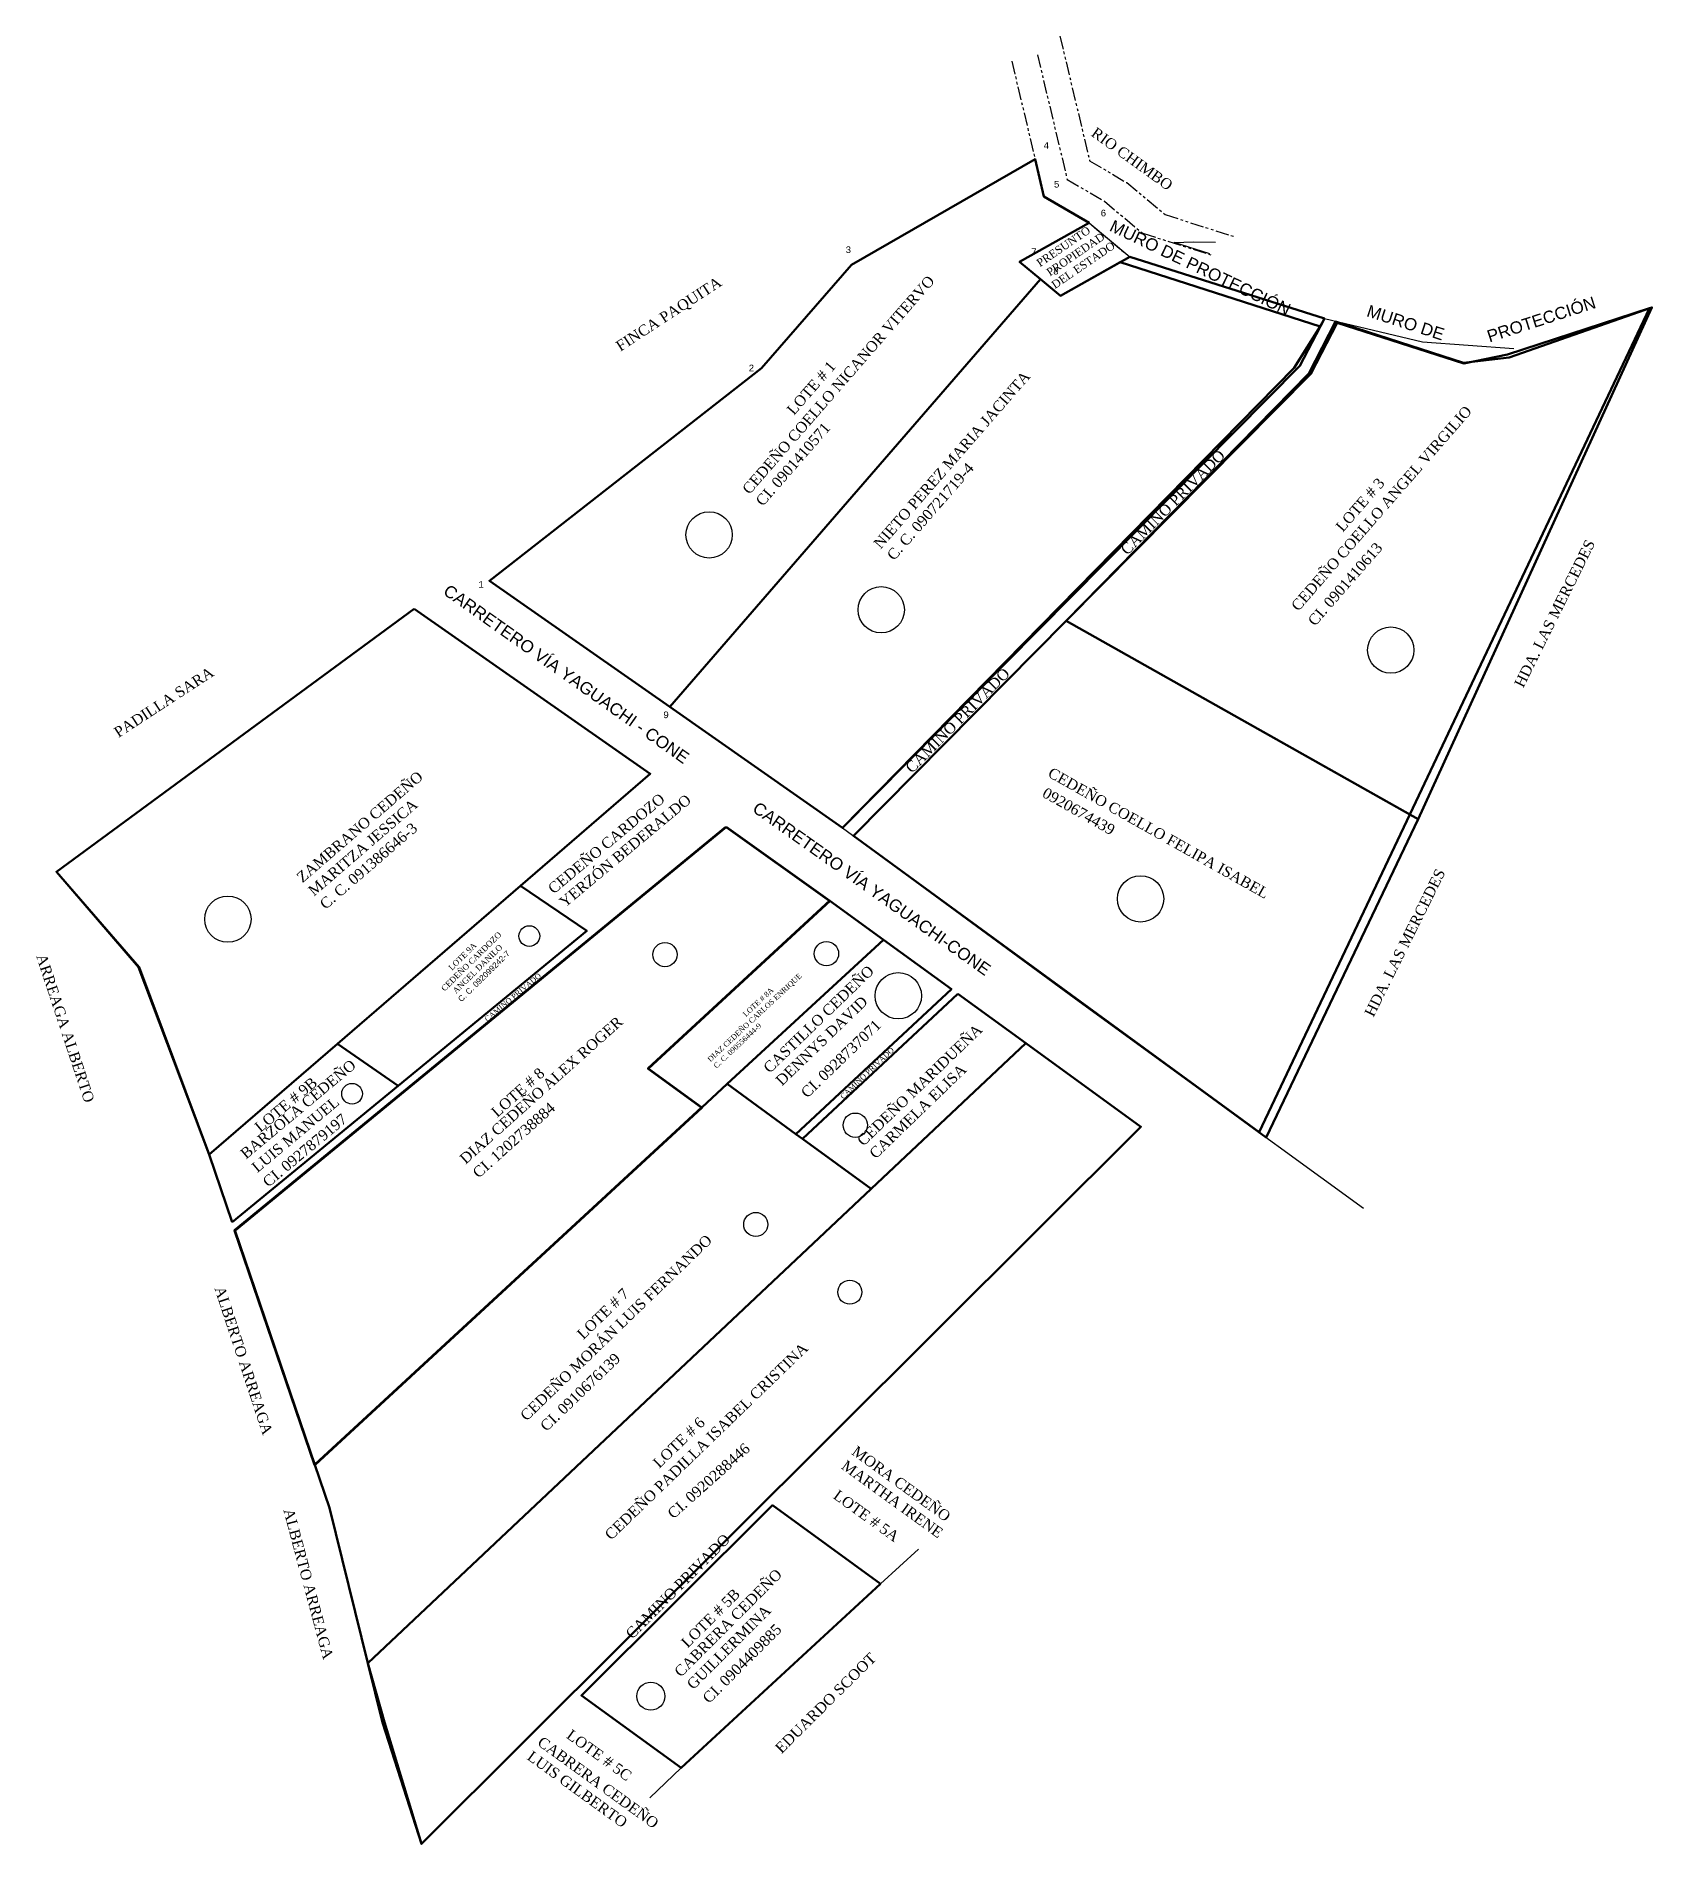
# Model space of a CAD drawing. Header units: millimetres. Extents: x 646525 to 647135, y 9761280 to 9761962.
import ezdxf

# ---------------------------------------------------------------- set-up
doc = ezdxf.new("R2010")
doc.units = ezdxf.units.MM
doc.linetypes.add('PHANTOM2', pattern=[1.25, 0.625, -0.125, 0.125, -0.125, 0.125, -0.125])
for name, color, linetype in [('CALLES Y AVENIDAS', 7, 'Continuous'), ('CODIGO ANTERIOR', 23, 'Continuous'), ('CVL_PUNTO', 2, 'Continuous'), ('CVL_PUNTO_NUM', 2, 'Continuous')]:
    doc.layers.add(name, color=color, linetype=linetype)
doc.layers.add('LIMITE DE MANZANAS', color=7, linetype='Continuous', lineweight=70)
doc.styles.add('MONOTXT4', font='monotxt4.shx')
doc.styles.get("Standard").update_dxf_attribs({"font": 'arial.ttf'})

msp = doc.modelspace()

# ---------------------------------------------------------------- linework, layer by layer
at = {"color": 1, "lineweight": 50}
for points in [[(646902.26, 9761915.92), (646905.62, 9761901.8), (646922.63, 9761891.81), (646896.44, 9761877.19), (646904.37, 9761870.58), (646764.49, 9761709.28), (646696.39, 9761756.84), (646799, 9761837), (646833, 9761876)], [(646904.37, 9761870.58), (646911.8, 9761864.38), (646938, 9761879), (647011.42, 9761855.71), (647002.23, 9761837.95), (646829.56, 9761663.53), (646764.49, 9761709.28)], [(646667.94, 9761746.22), (646757.06, 9761683.98), (646708.04, 9761641.69), (646638.98, 9761582.12), (646590.59, 9761540.38), (646564, 9761611), (646533, 9761647)], [(646708.04, 9761641.69), (646733.11, 9761624.68), (646661.88, 9761566.19), (646638.98, 9761582.12)], [(646824.86, 9761636.05), (646845.08, 9761621.36), (646786.13, 9761566.95), (646776.5, 9761558.06), (646756.27, 9761572.75)], [(646873.17, 9761600.97), (646898.78, 9761582.36), (646840.39, 9761527.35), (646814.5, 9761546.25)], [(646630.46, 9761423.29), (646636, 9761407), (646650.47, 9761348.41), (646840.39, 9761527.35), (646814.5, 9761546.25), (646812.04, 9761548.04), (646786.13, 9761566.95), (646776.5, 9761558.06)], [(646630.46, 9761423.29), (646636, 9761407), (646650.47, 9761348.41), (646840.39, 9761527.35), (646814.5, 9761546.25), (646812.04, 9761548.04), (646786.13, 9761566.95), (646776.5, 9761558.06)]]:
    msp.add_lwpolyline(points, close=True, dxfattribs=at)
for points in [[(646905.62, 9761901.8), (646922.63, 9761891.81), (646938, 9761879), (647011.42, 9761855.71), (647048.44, 9761847.02), (647082.95, 9761844.47)], [(646829.56, 9761663.53), (647000.09, 9761837.2), (647011.42, 9761855.71)], [(646829.56, 9761663.53), (646917.03, 9761599.45), (646960.45, 9761567.92), (647026.25, 9761520.13)], [(646843.99, 9761378.34), (646858.23, 9761391.48)], [(646768.68, 9761308.86), (646756.84, 9761297.59)]]:
    msp.add_lwpolyline(points)
at = {"color": 86, "lineweight": 30}
msp.add_lwpolyline([(646968.18, 9761880.16), (646954.79, 9761884.48), (646962, 9761884.75), (646970.35, 9761884.58)], dxfattribs=at)
at = {"color": 3, "lineweight": 50}
for points in [[(646904.37, 9761870.58), (646911.8, 9761864.38), (646934.39, 9761876.99), (647009.87, 9761852.72), (647000.09, 9761837.2), (646829.56, 9761663.53), (646764.49, 9761709.28)], [(646667.94, 9761746.22), (646757.06, 9761683.98), (646708.04, 9761641.69), (646638.98, 9761582.12), (646590.59, 9761540.38), (646564.22, 9761611.08), (646533, 9761647)]]:
    msp.add_lwpolyline(points, close=True, dxfattribs=at)
for points in [[(646914, 9761741.64), (647046.81, 9761666.87), (646989.53, 9761546.8), (646833.69, 9761660.53), (646914, 9761741.64)], [(646898.78, 9761582.36), (646942.2, 9761550.83), (646670.73, 9761280.24), (646656.75, 9761326.11), (646650.47, 9761348.41), (646840.39, 9761527.35), (646898.78, 9761582.36)]]:
    msp.add_lwpolyline(points, dxfattribs=at)
at = {"color": 1, "lineweight": 50}
for points in [[(646914, 9761741.64), (647043.74, 9761668.59), (646986.8, 9761548.8), (646833.69, 9761660.53), (646914, 9761741.64)], [(646898.78, 9761582.36), (646942.2, 9761550.83), (646670.73, 9761280.24), (646656, 9761326), (646650.47, 9761348.41), (646840.39, 9761527.35), (646898.78, 9761582.36)]]:
    msp.add_lwpolyline(points, dxfattribs=at)
for centre, radius in [((646779.27, 9761774.12), 8.74), ((646711.42, 9761622.76), 3.91), ((646823.54, 9761616.09), 4.59), ((646850.66, 9761600.24), 8.74), ((646644.52, 9761563.26), 3.91), ((646834.41, 9761551.4), 4.59), ((646796.87, 9761513.94), 4.55), ((646757.27, 9761335.95), 5.27)]:
    msp.add_circle(centre, radius)
at = {"color": 3}
for centre, radius in [((646844.21, 9761745.86), 8.74), ((647036.47, 9761730.67), 8.74), ((646942.1, 9761636.79), 8.74), ((646597.66, 9761629.13), 8.74), ((646762.61, 9761615.74), 4.55), ((646832.37, 9761488.4), 4.55)]:
    msp.add_circle(centre, radius, dxfattribs=at)
at = {"layer": 'CALLES Y AVENIDAS', "linetype": 'PHANTOM2', "lineweight": 30, "ltscale": 8}
for points in [[(646911.65, 9761962.3), (646922.86, 9761915.2), (646936.89, 9761907.02), (646951.38, 9761894.95), (646977.24, 9761886.74)], [(646893.46, 9761952.87), (646905.62, 9761901.8), (646922.63, 9761891.81), (646938, 9761879), (646963.6, 9761870.88)], [(646903.16, 9761955.29), (646914.38, 9761908.2), (646928.41, 9761900.02), (646942.89, 9761887.94), (646968.76, 9761879.73)]]:
    msp.add_lwpolyline(points, dxfattribs=at)
at = {"layer": 'CVL_PUNTO', "color": 2}
for p in [(646902.26, 9761915.92), (646905.62, 9761901.8), (646922.63, 9761891.81), (646833, 9761876), (646896.44, 9761877.19), (646904.37, 9761870.58), (646799, 9761837), (646696.4, 9761756.84), (646764.5, 9761709.28)]:
    msp.add_point(p, dxfattribs=at)
at = {"layer": 'LIMITE DE MANZANAS', "lineweight": 25}
msp.add_line((646911.8, 9761864.39), (646916.7, 9761867.12), dxfattribs=at)
at = {"layer": 'LIMITE DE MANZANAS', "color": 3, "lineweight": 50}
msp.add_lwpolyline([(646914, 9761741.64), (647046.81, 9761666.87), (647135, 9761859.96), (647081.16, 9761841), (647063.99, 9761839.09), (647015.66, 9761854.62), (647005.52, 9761835.03), (646914, 9761741.64)], dxfattribs=at)
at = {"layer": 'LIMITE DE MANZANAS', "color": 1, "lineweight": 50}
for points in [[(646914, 9761741.64), (647043.74, 9761668.59), (647134.07, 9761859.65), (647080.56, 9761842.12), (647064, 9761838.81), (647016.3, 9761854.14), (647006.38, 9761834.95), (646914, 9761741.64)], [(646845.08, 9761621.36), (646870.71, 9761602.75), (646812.04, 9761548.04), (646786.13, 9761566.95), (646845.08, 9761621.36)], [(646599.3, 9761514.81), (646661.88, 9761566.19), (646638.98, 9761582.12), (646590.59, 9761540.38), (646599.3, 9761514.81)], [(646843.99, 9761378.34), (646803.15, 9761408), (646731.08, 9761336.17), (646768.68, 9761308.86), (646843.99, 9761378.34)]]:
    msp.add_lwpolyline(points, dxfattribs=at)
at = {"layer": 'LIMITE DE MANZANAS', "color": 3, "lineweight": 53}
msp.add_lwpolyline([(646785.7, 9761663.98), (646824.86, 9761636.05), (646824.86, 9761636.05), (646756.27, 9761572.75), (646776.5, 9761558.06), (646630.46, 9761423.29), (646600.26, 9761511.7), (646785.7, 9761663.98)], dxfattribs=at)
at = {"layer": 'LIMITE DE MANZANAS', "color": 1, "lineweight": 53}
msp.add_lwpolyline([(646785.7, 9761663.98), (646824.86, 9761636.05), (646824.86, 9761636.05), (646756.27, 9761572.75), (646776.5, 9761558.06), (646630.46, 9761423.29), (646600.34, 9761511.77), (646785.7, 9761663.98)], dxfattribs=at)

# ---------------------------------------------------------------- texts
at = {"lineweight": -2, "ltscale": 0.01, "insert": (646675.33, 9761605.94), "char_height": 2.2, "width": 30.9003, "attachment_point": 1, "rotation": 44.50591}
msp.add_mtext('{\\fBook Antiqua|b0|i0|c0|p18;         LOTE 9A\\PCEDEÑO CARDOZO \\P   ANGEL DANILO}\\P  C. C. 092099242-7', dxfattribs=at)
at = {"layer": 'CALLES Y AVENIDAS', "ltscale": 8}
for s, height, rotation, p in [('MURO DE PROTECCIÓN', 4.5794, 334.34633, (646929.98, 9761889.03)), ('PROTECCIÓN', 4.579, 17.99372, (647073.73, 9761846.7)), ('MURO DE', 4.579, 342.14798, (647027.04, 9761856.68)), ('CARRETERO VÍA YAGUACHI - CONE', 4.5794, 324.688, (646678.55, 9761752.02)), ('CARRETERO VÍA YAGUACHI-CONE', 4.5794, 324.688, (646795.24, 9761670))]:
    msp.add_text(s, height=height, rotation=rotation, dxfattribs=at).set_placement(p)
at = {"layer": 'CODIGO ANTERIOR', "color": 7, "ltscale": 0.1, "attachment_point": 1}
for s, width, heights, insert, char_height, rotation in [('{\\fBook Antiqua|b0|i0|c0|p18;RIO CHIMBO}', 41.6319, [7.09], (646925.42, 9761928.19), 4, 324.17656), ('{\\fBook Antiqua|b0|i0|c0|p18;PRESUNTO\\P PROPIEDAD \\PDEL ESTADO}', 34.5396, [0], (646902.44, 9761877.57), 3, 34.33482), ('{\\fBook Antiqua|b0|i0|c0|p18;FINCA PAQUITA}', 65.2691, [0], (646743.58, 9761846.55), 4, 33.11178), ('{\\fBook Antiqua|b0|i0|c0|p18;CEDEÑO COELLO NICANOR VITERVO}', 114.4084, [14.39], (646791.43, 9761791.76), 4, 48.95198), ('{\\fBook Antiqua|b0|i0|c0|p18;LOTE # 1}', 35.8935, [14.34], (646808.24, 9761821.66), 4, 48.95198), ('{\\fBook Antiqua|b0|i0|c0|p18;NIETO PEREZ MARIA JACINTA\\PC. C. 090721719-4}', 92.4225, [0], (646840.98, 9761771.18), 4, 48.95198), ('{\\fBook Antiqua|b0|i0|c0|p18;CI. 0901410571}', 114.4084, [14.39], (646796.5, 9761787.31), 4, 48.95198), ('{\\fBook Antiqua|b0|i0|c0|p18;CEDEÑO COELLO ANGEL VIRGILIO}', 114.4084, [14.39], (646998.55, 9761747.69), 4, 48.95198), ('{\\fBook Antiqua|b0|i0|c0|p18;CAMINO PRIVADO}', 92.4225, [0], (646934.18, 9761769.07), 4, 45.18586), ('{\\fBook Antiqua|b0|i0|c0|p18;LOTE # 3}', 35.8935, [14.34], (647015.36, 9761777.58), 4, 48.95198), ('{\\fBook Antiqua|b0|i0|c0|p18;CI. 0901410613}', 114.4084, [14.39], (647004.86, 9761742.08), 4, 48.95198), ('{\\fBook Antiqua|b0|i0|c0|p18;HDA. LAS MERCEDES}', 153.6096, [0], (647082.9, 9761717.94), 4, 63.58321), ('{\\fBook Antiqua|b0|i0|c0|p18;PADILLA SARA}', 65.2691, [0], (646554.2, 9761700.82), 4, 33.11178), ('{\\fBook Antiqua|b0|i0|c0|p18;CAMINO PRIVADO}', 92.4225, [0], (646852.97, 9761686.77), 4, 45.18586), ('{\\fBook Antiqua|b0|i0|c0|p18;ZAMBRANO CEDEÑO MARITZA JESSICA\\PC. C. 091386646-3}', 78.5598, [18.59], (646623.19, 9761645.71), 4, 40.79844), ('{\\fBook Antiqua|b0|i0|c0|p18;CEDEÑO COELLO FELIPA ISABEL}', 97.75, [15.18], (646908.71, 9761686.6), 4, 330.56591), ('{\\fBook Antiqua|b0|i0|c0|p18;CEDEÑO CARDOZO YERZÓN BEDERALDO}', 70.201, [27.74], (646718.01, 9761641.51), 4, 39.8888), ('{\\fBook Antiqua|b0|i0|c0|p18;0920674439}', 97.75, [15.18], (646906.58, 9761679), 4, 330.56591), ('{\\fBook Antiqua|b0|i0|c0|p18;HDA. LAS MERCEDES}', 153.6096, [0], (647026.38, 9761593.74), 4, 63.58321), ('{\\fBook Antiqua|b0|i0|c0|p18;ARREAGA ALBERTO }', 92.4225, [0], (646529.1, 9761616.42), 4, 288.25561), ('{\\fBook Antiqua|b0|i0|c0|p18;CAMINO PRIVADO}', 27.1113, [0], (646694.28, 9761591.88), 2, 39.82437), ('{\\fBook Antiqua|b0|i0|c0|p18;                            LOTE # 8A\\PDIAZ CEDEÑO CARLOS ENRIQUE\\PC. C. 090556444-9}', 77.5129, [12.66], (646776.14, 9761579.01), 2, 43.02656), ('{\\fBook Antiqua|b0|i0|c0|p18;CASTILLO CEDEÑO \\PDENNYS DAVID}', 54.5287, [21.45], (646799.34, 9761573.65), 4, 44.02916), ('{\\fBook Antiqua|b0|i0|c0|p18;DIAZ CEDEÑO ALEX ROGER}', 119.9325, [0], (646684.72, 9761539.46), 4, 41.79759), ('{\\fBook Antiqua|b0|i0|c0|p18;CI. 0928737071}', 39.0747, [0], (646813.48, 9761564.3), 4, 44.02916), ('{\\fBook Antiqua|b0|i0|c0|p18;CEDEÑO MARIDUEÑA CARMELA ELISA}', 67.3373, [25.13], (646834.69, 9761546.14), 4, 44.02916), ('{\\fBook Antiqua|b0|i0|c0|p18;CAMINO PRIVADO}', 92.4225, [0], (646828.5, 9761562.53), 2, 43.65451), ('{\\fBook Antiqua|b0|i0|c0|p18;BARZOLA CEDEÑO LUIS MANUEL}', 65.0351, [44.22], (646601.96, 9761541.49), 4, 39.8888), ('{\\fBook Antiqua|b0|i0|c0|p18;LOTE # 8}', 33.9739, [4.1], (646696.62, 9761557.1), 4, 41.79759), ('{\\fBook Antiqua|b0|i0|c0|p18;LOTE # 9B}', 33.9739, [4.1], (646607.34, 9761551.56), 4, 39.8888), ('{\\fBook Antiqua|b0|i0|c0|p18;CI. 1202738884}', 119.9325, [0], (646689.59, 9761534.17), 4, 41.79759), ('{\\fBook Antiqua|b0|i0|c0|p18;CI. 0927879197}', 119.9325, [0], (646610.34, 9761530.85), 4, 39.8888), ('{\\fBook Antiqua|b0|i0|c0|p18;CEDEÑO MORÁN LUIS FERNANDO}', 119.9325, [0], (646707.57, 9761442.44), 4, 44.02916), ('{\\fBook Antiqua|b0|i0|c0|p18;ALBERTO ARREAGA}', 92.4225, [0], (646596.36, 9761491.06), 4, 288.25561), ('{\\fBook Antiqua|b0|i0|c0|p18;LOTE # 7}', 33.9739, [4.1], (646729, 9761473.18), 4, 44.02916), ('{\\fBook Antiqua|b0|i0|c0|p18;CEDEÑO PADILLA ISABEL CRISTINA}', 119.9325, [0], (646739.48, 9761397.47), 4, 44.02916), ('{\\fBook Antiqua|b0|i0|c0|p18;CI. 0910676139}', 119.9325, [0], (646715.11, 9761438.49), 4, 44.02916), ('{\\fBook Antiqua|b0|i0|c0|p18;LOTE # 6}', 33.9739, [4.1], (646757.65, 9761424.61), 4, 44.02916), ('{\\fBook Antiqua|b0|i0|c0|p18;CI. 0920288446}', 119.9325, [0], (646763.13, 9761405.62), 4, 41.79759), ('{\\fBook Antiqua|b0|i0|c0|p18;MORA CEDEÑO MARTHA IRENE}', 50.9572, [25.74], (646835.08, 9761430.69), 4, 324.10166), ('{\\fBook Antiqua|b0|i0|c0|p18;LOTE # 5A}', 33.9739, [4.1], (646828.1, 9761414.11), 4, 324.10166), ('{\\fBook Antiqua|b0|i0|c0|p18;ALBERTO ARREAGA}', 92.4225, [0], (646622.45, 9761407.16), 4, 284.94813), ('{\\fBook Antiqua|b0|i0|c0|p18;CAMINO PRIVADO}', 92.4225, [0], (646747.39, 9761360.09), 4, 45.14955), ('{\\fBook Antiqua|b0|i0|c0|p18;CABRERA CEDEÑO GUILLERMINA}', 74.8095, [40.48], (646765.74, 9761345.73), 4, 45.06004), ('{\\fBook Antiqua|b0|i0|c0|p18;LOTE # 5B}', 33.9739, [4.1], (646768.31, 9761356.75), 4, 45.06004), ('{\\fBook Antiqua|b0|i0|c0|p18;CI. 0904409885}', 119.9325, [0], (646776.39, 9761335.78), 4, 45.06004), ('{\\fBook Antiqua|b0|i0|c0|p18;EDUARDO SCOOT}', 92.4225, [0], (646803.77, 9761316.92), 4, 44.77192), ('{\\fBook Antiqua|b0|i0|c0|p18;CABRERA CEDEÑO LUIS GILBERTO}', 67.4816, [36.6], (646716.49, 9761321), 4, 324.10166), ('{\\fBook Antiqua|b0|i0|c0|p18;LOTE # 5C}', 33.9739, [4.1], (646727.43, 9761323.68), 4, 324.10166)]:
    msp.add_mtext_dynamic_manual_height_columns(s, width=width, gutter_width=500, heights=heights, dxfattribs=dict(at, insert=insert, char_height=char_height, rotation=rotation))
at = {"layer": 'CVL_PUNTO_NUM', "color": 2, "style": 'MONOTXT4'}
for s, p in [('4', (646905.43, 9761919.79)), ('5', (646909.32, 9761905.17)), ('6', (646926.97, 9761894.3)), ('3', (646830.72, 9761880.45)), ('7', (646900.76, 9761879.7)), ('8', (646909.04, 9761872.38)), ('2', (646794.14, 9761835.84)), ('1', (646692.13, 9761754.25)), ('9', (646761.94, 9761704.98))]:
    msp.add_text(s, height=2.5, dxfattribs=at).set_placement(p)

doc.saveas('drawing.dxf')
